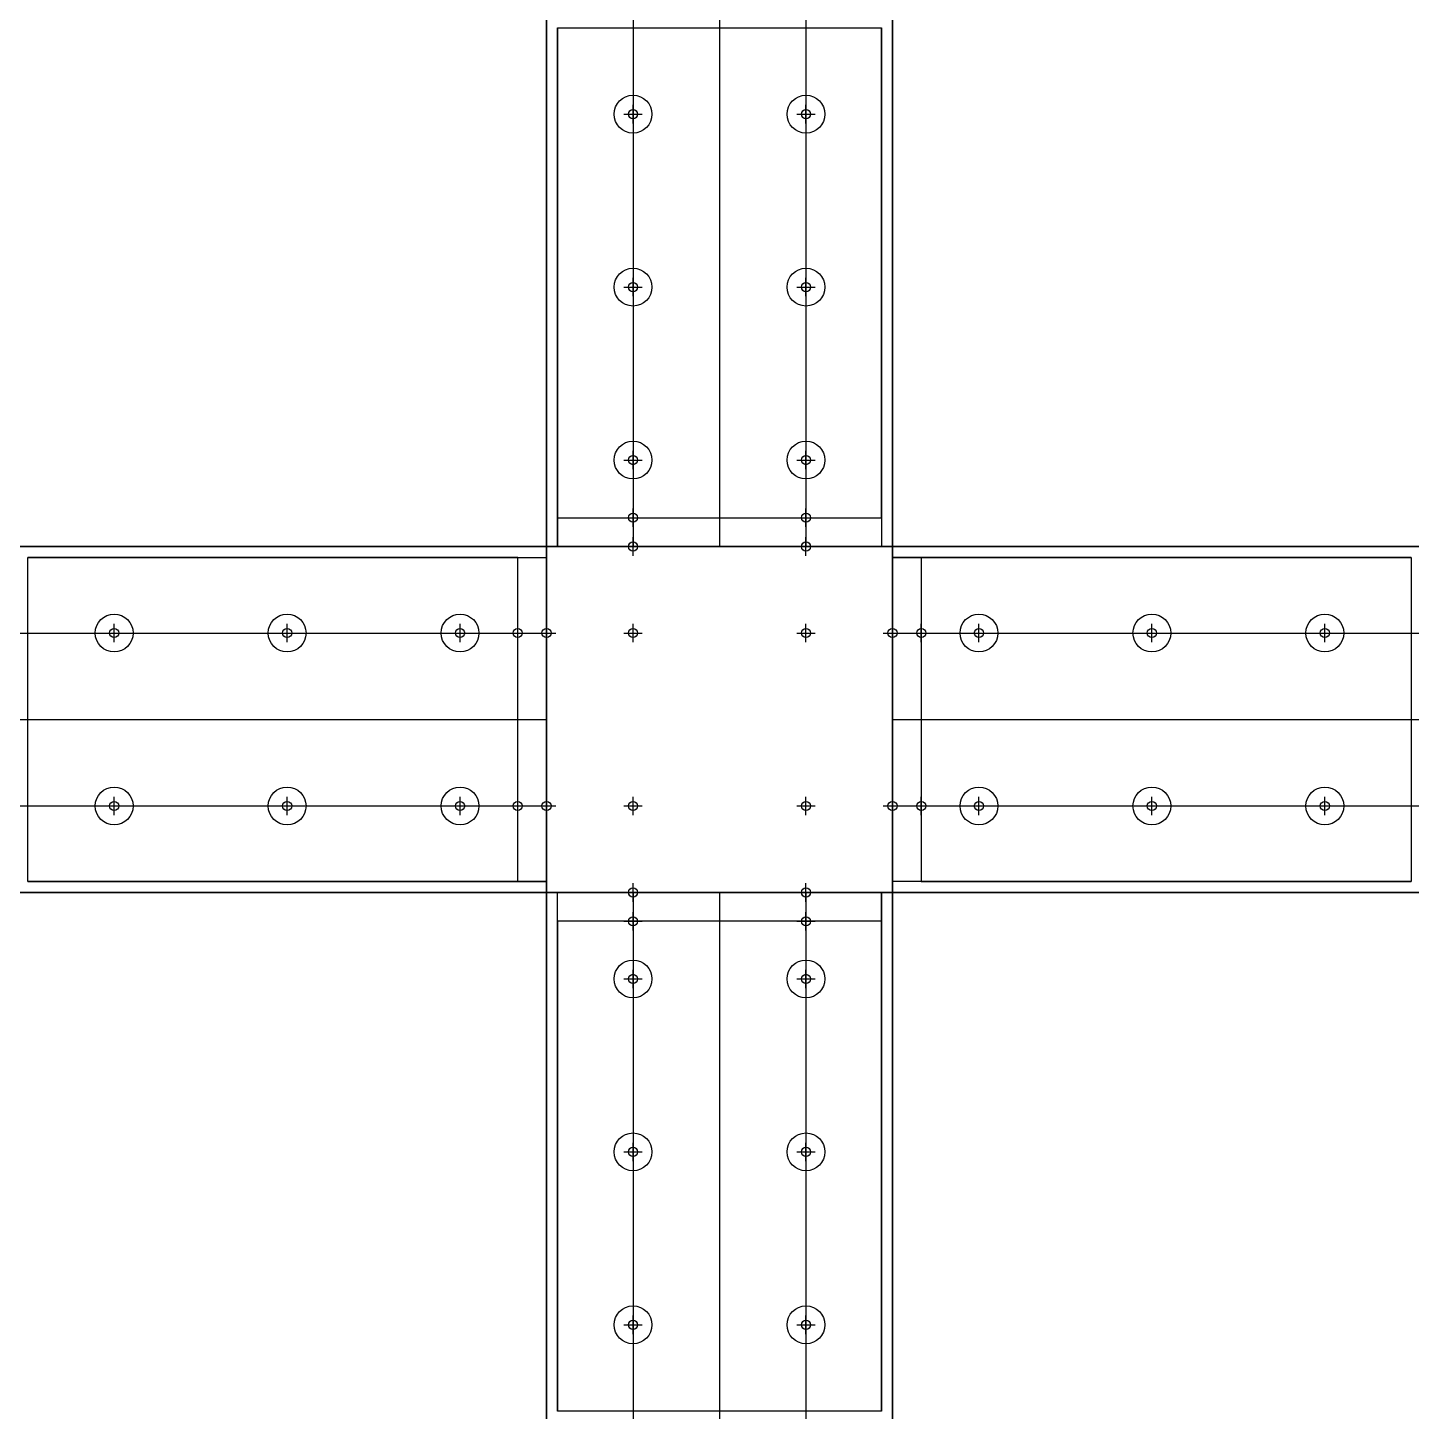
# Model space of a CAD drawing. Header units: inches. Extents: x -24.8 to 6.8, y -5.3 to 26.3.
# Drawn here: x -5.25 to 6.75, y -5.25 to 6.75 of the extents above; entities outside this region: 2.
import ezdxf

# ---------------------------------------------------------------- set-up
doc = ezdxf.new("R2010")
doc.units = ezdxf.units.IN
doc.header["$MEASUREMENT"] = 0
doc.header["$PDMODE"] = 34
doc.header["$PDSIZE"] = 0.08
for name, color, linetype in [('AQME Center Lines', 7, 'Continuous'), ('AQME Points', 7, 'Continuous'), ('AQME TSlots', 7, 'Continuous')]:
    doc.layers.add(name, color=color, linetype=linetype)

# ---------------------------------------------------------------- blocks, each defined once
blk = doc.blocks.new('AQME_3030_20210322175112', base_point=(0.75, 0.75))
at = {"invisible_edges": 2}
for points in [[(0, 0), (3, 0), (3, 3), (0, 3)], [(3, 3), (0, 3), (0, 3, 48), (3, 3, 48)], [(0, 3), (0, 0), (0, 0, 48), (0, 3, 48)], [(0, 0, 48), (3, 0, 48), (3, 3, 48), (0, 3, 48)], [(3, 0), (3, 3), (3, 3, 48), (3, 0, 48)], [(0, 0), (3, 0), (3, 0, 48), (0, 0, 48)]]:
    blk.add_3dface(points, dxfattribs=at)
at = {"layer": 'AQME Center Lines', "color": 6}
for p, q in [((1.5, 3), (1.5, 3, 48)), ((0, 1.5), (0, 1.5, 48)), ((3, 1.5), (3, 1.5, 48)), ((1.5, 0), (1.5, 0, 48))]:
    blk.add_line(p, q, dxfattribs=at)
at = {"layer": 'AQME Points', "color": 3}
for p in [(0.75, 2.25), (2.25, 2.25), (0.75, 0.75), (2.25, 0.75)]:
    blk.add_point(p, dxfattribs=at)
at = {"layer": 'AQME Points', "color": 2}
for p in [(0.75, 2.25, 48), (2.25, 2.25, 48), (0.75, 0.75, 48), (2.25, 0.75, 48)]:
    blk.add_point(p, dxfattribs=at)
at = {"layer": 'AQME TSlots', "color": 1}
for p, q in [((0.75, 3), (0.75, 3, 48)), ((2.25, 3), (2.25, 3, 48)), ((0, 2.25), (0, 2.25, 48)), ((3, 2.25), (3, 2.25, 48)), ((0, 0.75), (0, 0.75, 48)), ((3, 0.75), (3, 0.75, 48)), ((0.75, 0), (0.75, 0, 48)), ((2.25, 0), (2.25, 0, 48))]:
    blk.add_line(p, q, dxfattribs=at)
blk = doc.blocks.new('AQME_1530-LITE_20210322175242', base_point=(0.75, 0.75))
at = {"invisible_edges": 2}
for points in [[(0, 0), (1.5, 0), (1.5, 3), (0, 3)], [(1.5, 3), (0, 3), (0, 3, 24), (1.5, 3, 24)], [(0, 3), (0, 0), (0, 0, 24), (0, 3, 24)], [(0, 0, 24), (1.5, 0, 24), (1.5, 3, 24), (0, 3, 24)], [(1.5, 0), (1.5, 3), (1.5, 3, 24), (1.5, 0, 24)], [(0, 0), (1.5, 0), (1.5, 0, 24), (0, 0, 24)]]:
    blk.add_3dface(points, dxfattribs=at)
at = {"layer": 'AQME Center Lines', "color": 6}
for p, q in [((0, 1.5), (0, 1.5, 24)), ((1.5, 1.5), (1.5, 1.5, 24))]:
    blk.add_line(p, q, dxfattribs=at)
at = {"layer": 'AQME Points', "color": 3}
for p in [(0.75, 2.25), (0.75, 0.75)]:
    blk.add_point(p, dxfattribs=at)
at = {"layer": 'AQME Points', "color": 2}
for p in [(0.75, 2.25, 24), (0.75, 0.75, 24)]:
    blk.add_point(p, dxfattribs=at)
at = {"layer": 'AQME TSlots', "color": 1}
for p, q in [((0.75, 3), (0.75, 3, 24)), ((0, 2.25), (0, 2.25, 24)), ((1.5, 2.25), (1.5, 2.25, 24)), ((0, 0.75), (0, 0.75, 24)), ((1.5, 0.75), (1.5, 0.75, 24)), ((0.75, 0), (0.75, 0, 24))]:
    blk.add_line(p, q, dxfattribs=at)
blk = doc.blocks.new('AQME_1530-LITE_20210322175415', base_point=(0.75, 0.75))
at = {"invisible_edges": 2}
for points in [[(0, 0), (1.5, 0), (1.5, 3), (0, 3)], [(1.5, 3), (0, 3), (0, 3, 24), (1.5, 3, 24)], [(0, 3), (0, 0), (0, 0, 24), (0, 3, 24)], [(0, 0, 24), (1.5, 0, 24), (1.5, 3, 24), (0, 3, 24)], [(1.5, 0), (1.5, 3), (1.5, 3, 24), (1.5, 0, 24)], [(0, 0), (1.5, 0), (1.5, 0, 24), (0, 0, 24)]]:
    blk.add_3dface(points, dxfattribs=at)
at = {"layer": 'AQME Center Lines', "color": 6}
for p, q in [((0, 1.5), (0, 1.5, 24)), ((1.5, 1.5), (1.5, 1.5, 24))]:
    blk.add_line(p, q, dxfattribs=at)
at = {"layer": 'AQME Points', "color": 3}
for p in [(0.75, 2.25), (0.75, 0.75)]:
    blk.add_point(p, dxfattribs=at)
at = {"layer": 'AQME Points', "color": 2}
for p in [(0.75, 2.25, 24), (0.75, 0.75, 24)]:
    blk.add_point(p, dxfattribs=at)
at = {"layer": 'AQME TSlots', "color": 1}
for p, q in [((0.75, 3), (0.75, 3, 24)), ((0, 2.25), (0, 2.25, 24)), ((1.5, 2.25), (1.5, 2.25, 24)), ((0, 0.75), (0, 0.75, 24)), ((1.5, 0.75), (1.5, 0.75, 24)), ((0.75, 0), (0.75, 0, 24))]:
    blk.add_line(p, q, dxfattribs=at)
blk = doc.blocks.new('AQME_4414_20210322180043')
at = {"extrusion": (0, -1, 0)}
for p, q in [((-0.656, 4.5), (2.156, 4.5)), ((-0.656, 4.5, 0.25), (2.156, 4.5, 0.25))]:
    blk.add_line(p, q, dxfattribs=at)
at = {"extrusion": (1, 0, 0)}
for p, q in [((-0.656, 4.5), (-0.656, 4.5, 0.25)), ((-0.656, 0, 4.5), (-0.656, 0.25, 4.5))]:
    blk.add_line(p, q, dxfattribs=at)
for p, q in [((-0.656, 0.25, 0.25), (2.156, 0.25, 0.25)), ((-0.656, 0), (2.156, 0))]:
    blk.add_line(p, q)
at = {"color": 1}
for centre in [(0, 3.75), (1.5, 3.75), (0, 2.25), (1.5, 2.25), (0, 0.75), (1.5, 0.75)]:
    blk.add_circle(centre, 0.164, dxfattribs=at)
at = {"color": 1, "extrusion": (0, 1, 0)}
for centre in [(0, 0.75), (0, 2.25), (0, 3.75), (-1.5, 0.75), (-1.5, 2.25), (-1.5, 3.75)]:
    blk.add_circle(centre, 0.164, dxfattribs=at)
at = {"color": 3}
for p in [(0, 3.75), (1.5, 3.75), (0, 2.25), (1.5, 2.25), (0, 0.75), (1.5, 0.75), (0, 0)]:
    blk.add_point(p, dxfattribs=at)
at = {"color": 2}
for p in [(0, 3.75, 0.25), (1.5, 3.75, 0.25), (0, 2.25, 0.25), (1.5, 2.25, 0.25), (0, 0.75, 0.25), (1.5, 0.75, 0.25)]:
    blk.add_point(p, dxfattribs=at)
at = {"color": 2, "extrusion": (0, 1, 0)}
for p in [(0, 0.25, 0.75), (0, 0.25, 2.25), (0, 0.25, 3.75), (1.5, 0.25, 0.75), (1.5, 0.25, 2.25), (1.5, 0.25, 3.75)]:
    blk.add_point(p, dxfattribs=at)
at = {"color": 3, "extrusion": (0, 1, 0)}
for p in [(0, 0, 0.75), (0, 0, 2.25), (0, 0, 3.75), (1.5, 0, 0.75), (1.5, 0, 2.25), (1.5, 0, 3.75)]:
    blk.add_point(p, dxfattribs=at)
at = {"invisible_edges": 8}
for points in [[(-0.656, 0.25, 0.25), (-0.656, 4.5, 0.25), (-0.656, 4.5), (-0.656, 0)], [(2.156, 0.25, 0.25), (2.156, 4.5, 0.25), (2.156, 4.5), (2.156, 0)], [(-0.656, 0.25, 0.25), (-0.656, 0.25, 4.5), (-0.656, 0, 4.5), (-0.656, 0)], [(2.156, 0.25, 0.25), (2.156, 0.25, 4.5), (2.156, 0, 4.5), (2.156, 0)]]:
    blk.add_3dface(points, dxfattribs=at)
blk = doc.blocks.new('AQME_4414_20210322180342')
at = {"extrusion": (0, -1, 0)}
for p, q in [((-0.656, 4.5), (2.156, 4.5)), ((-0.656, 4.5, 0.25), (2.156, 4.5, 0.25))]:
    blk.add_line(p, q, dxfattribs=at)
at = {"extrusion": (1, 0, 0)}
for p, q in [((-0.656, 4.5), (-0.656, 4.5, 0.25)), ((-0.656, 0, 4.5), (-0.656, 0.25, 4.5))]:
    blk.add_line(p, q, dxfattribs=at)
for p, q in [((-0.656, 0.25, 0.25), (2.156, 0.25, 0.25)), ((-0.656, 0), (2.156, 0))]:
    blk.add_line(p, q)
at = {"color": 1}
for centre in [(0, 3.75), (1.5, 3.75), (0, 2.25), (1.5, 2.25), (0, 0.75), (1.5, 0.75)]:
    blk.add_circle(centre, 0.164, dxfattribs=at)
at = {"color": 1, "extrusion": (0, 1, 0)}
for centre in [(0, 0.75), (0, 2.25), (0, 3.75), (-1.5, 0.75), (-1.5, 2.25), (-1.5, 3.75)]:
    blk.add_circle(centre, 0.164, dxfattribs=at)
at = {"color": 3}
for p in [(0, 3.75), (1.5, 3.75), (0, 2.25), (1.5, 2.25), (0, 0.75), (1.5, 0.75), (0, 0)]:
    blk.add_point(p, dxfattribs=at)
at = {"color": 2}
for p in [(0, 3.75, 0.25), (1.5, 3.75, 0.25), (0, 2.25, 0.25), (1.5, 2.25, 0.25), (0, 0.75, 0.25), (1.5, 0.75, 0.25)]:
    blk.add_point(p, dxfattribs=at)
at = {"color": 2, "extrusion": (0, 1, 0)}
for p in [(0, 0.25, 0.75), (0, 0.25, 2.25), (0, 0.25, 3.75), (1.5, 0.25, 0.75), (1.5, 0.25, 2.25), (1.5, 0.25, 3.75)]:
    blk.add_point(p, dxfattribs=at)
at = {"color": 3, "extrusion": (0, 1, 0)}
for p in [(0, 0, 0.75), (0, 0, 2.25), (0, 0, 3.75), (1.5, 0, 0.75), (1.5, 0, 2.25), (1.5, 0, 3.75)]:
    blk.add_point(p, dxfattribs=at)
at = {"invisible_edges": 8}
for points in [[(-0.656, 0.25, 0.25), (-0.656, 4.5, 0.25), (-0.656, 4.5), (-0.656, 0)], [(2.156, 0.25, 0.25), (2.156, 4.5, 0.25), (2.156, 4.5), (2.156, 0)], [(-0.656, 0.25, 0.25), (-0.656, 0.25, 4.5), (-0.656, 0, 4.5), (-0.656, 0)], [(2.156, 0.25, 0.25), (2.156, 0.25, 4.5), (2.156, 0, 4.5), (2.156, 0)]]:
    blk.add_3dface(points, dxfattribs=at)
blk = doc.blocks.new('AQME_4414_20210322180439')
at = {"extrusion": (0, -1, 0)}
for p, q in [((-0.656, 4.5), (2.156, 4.5)), ((-0.656, 4.5, 0.25), (2.156, 4.5, 0.25))]:
    blk.add_line(p, q, dxfattribs=at)
at = {"extrusion": (1, 0, 0)}
for p, q in [((-0.656, 4.5), (-0.656, 4.5, 0.25)), ((-0.656, 0, 4.5), (-0.656, 0.25, 4.5))]:
    blk.add_line(p, q, dxfattribs=at)
for p, q in [((-0.656, 0.25, 0.25), (2.156, 0.25, 0.25)), ((-0.656, 0), (2.156, 0))]:
    blk.add_line(p, q)
at = {"color": 1}
for centre in [(0, 3.75), (1.5, 3.75), (0, 2.25), (1.5, 2.25), (0, 0.75), (1.5, 0.75)]:
    blk.add_circle(centre, 0.164, dxfattribs=at)
at = {"color": 1, "extrusion": (0, 1, 0)}
for centre in [(0, 0.75), (0, 2.25), (0, 3.75), (-1.5, 0.75), (-1.5, 2.25), (-1.5, 3.75)]:
    blk.add_circle(centre, 0.164, dxfattribs=at)
at = {"color": 3}
for p in [(0, 3.75), (1.5, 3.75), (0, 2.25), (1.5, 2.25), (0, 0.75), (1.5, 0.75), (0, 0)]:
    blk.add_point(p, dxfattribs=at)
at = {"color": 2}
for p in [(0, 3.75, 0.25), (1.5, 3.75, 0.25), (0, 2.25, 0.25), (1.5, 2.25, 0.25), (0, 0.75, 0.25), (1.5, 0.75, 0.25)]:
    blk.add_point(p, dxfattribs=at)
at = {"color": 2, "extrusion": (0, 1, 0)}
for p in [(0, 0.25, 0.75), (0, 0.25, 2.25), (0, 0.25, 3.75), (1.5, 0.25, 0.75), (1.5, 0.25, 2.25), (1.5, 0.25, 3.75)]:
    blk.add_point(p, dxfattribs=at)
at = {"color": 3, "extrusion": (0, 1, 0)}
for p in [(0, 0, 0.75), (0, 0, 2.25), (0, 0, 3.75), (1.5, 0, 0.75), (1.5, 0, 2.25), (1.5, 0, 3.75)]:
    blk.add_point(p, dxfattribs=at)
at = {"invisible_edges": 8}
for points in [[(-0.656, 0.25, 0.25), (-0.656, 4.5, 0.25), (-0.656, 4.5), (-0.656, 0)], [(2.156, 0.25, 0.25), (2.156, 4.5, 0.25), (2.156, 4.5), (2.156, 0)], [(-0.656, 0.25, 0.25), (-0.656, 0.25, 4.5), (-0.656, 0, 4.5), (-0.656, 0)], [(2.156, 0.25, 0.25), (2.156, 0.25, 4.5), (2.156, 0, 4.5), (2.156, 0)]]:
    blk.add_3dface(points, dxfattribs=at)
blk = doc.blocks.new('AQME_4414_20210322180458')
at = {"extrusion": (0, -1, 0)}
for p, q in [((-0.656, 4.5), (2.156, 4.5)), ((-0.656, 4.5, 0.25), (2.156, 4.5, 0.25))]:
    blk.add_line(p, q, dxfattribs=at)
at = {"extrusion": (1, 0, 0)}
for p, q in [((-0.656, 4.5), (-0.656, 4.5, 0.25)), ((-0.656, 0, 4.5), (-0.656, 0.25, 4.5))]:
    blk.add_line(p, q, dxfattribs=at)
for p, q in [((-0.656, 0.25, 0.25), (2.156, 0.25, 0.25)), ((-0.656, 0), (2.156, 0))]:
    blk.add_line(p, q)
at = {"color": 1}
for centre in [(0, 3.75), (1.5, 3.75), (0, 2.25), (1.5, 2.25), (0, 0.75), (1.5, 0.75)]:
    blk.add_circle(centre, 0.164, dxfattribs=at)
at = {"color": 1, "extrusion": (0, 1, 0)}
for centre in [(0, 0.75), (0, 2.25), (0, 3.75), (-1.5, 0.75), (-1.5, 2.25), (-1.5, 3.75)]:
    blk.add_circle(centre, 0.164, dxfattribs=at)
at = {"color": 3}
for p in [(0, 3.75), (1.5, 3.75), (0, 2.25), (1.5, 2.25), (0, 0.75), (1.5, 0.75), (0, 0)]:
    blk.add_point(p, dxfattribs=at)
at = {"color": 2}
for p in [(0, 3.75, 0.25), (1.5, 3.75, 0.25), (0, 2.25, 0.25), (1.5, 2.25, 0.25), (0, 0.75, 0.25), (1.5, 0.75, 0.25)]:
    blk.add_point(p, dxfattribs=at)
at = {"color": 2, "extrusion": (0, 1, 0)}
for p in [(0, 0.25, 0.75), (0, 0.25, 2.25), (0, 0.25, 3.75), (1.5, 0.25, 0.75), (1.5, 0.25, 2.25), (1.5, 0.25, 3.75)]:
    blk.add_point(p, dxfattribs=at)
at = {"color": 3, "extrusion": (0, 1, 0)}
for p in [(0, 0, 0.75), (0, 0, 2.25), (0, 0, 3.75), (1.5, 0, 0.75), (1.5, 0, 2.25), (1.5, 0, 3.75)]:
    blk.add_point(p, dxfattribs=at)
at = {"invisible_edges": 8}
for points in [[(-0.656, 0.25, 0.25), (-0.656, 4.5, 0.25), (-0.656, 4.5), (-0.656, 0)], [(2.156, 0.25, 0.25), (2.156, 4.5, 0.25), (2.156, 4.5), (2.156, 0)], [(-0.656, 0.25, 0.25), (-0.656, 0.25, 4.5), (-0.656, 0, 4.5), (-0.656, 0)], [(2.156, 0.25, 0.25), (2.156, 0.25, 4.5), (2.156, 0, 4.5), (2.156, 0)]]:
    blk.add_3dface(points, dxfattribs=at)

msp = doc.modelspace()

# ---------------------------------------------------------------- block references
at = {"extrusion": (7.10543e-15, -1, 7.10543e-15), "rotation": 269.9999999999997}
for p in [(0, 0.75, -26.25), (0, 0.75, 0.75)]:
    msp.add_blockref('AQME_1530-LITE_20210322175242', p, dxfattribs=at)
for name, p in [('AQME_4414_20210322180342', (0, 2.25, 1.5)), ('AQME_3030_20210322175112', (0, 0))]:
    msp.add_blockref(name, p)
at = {"extrusion": (1, 1.77636e-15, -1.42109e-14), "rotation": 89.99999999999979}
for p in [(1.5, 0.75, -24.75), (1.5, 0.75, 2.25)]:
    msp.add_blockref('AQME_1530-LITE_20210322175415', p, dxfattribs=at)
for name, p, rotation in [('AQME_4414_20210322180458', (-0.75, 0, 1.5), 90.00000000000031), ('AQME_4414_20210322180439', (2.25, 1.5, 1.5), 270.0000000000001), ('AQME_4414_20210322180043', (1.5, -0.75, 1.5), 180.0000000000004)]:
    msp.add_blockref(name, p, dxfattribs=dict(rotation=rotation))

doc.saveas('drawing.dxf')
